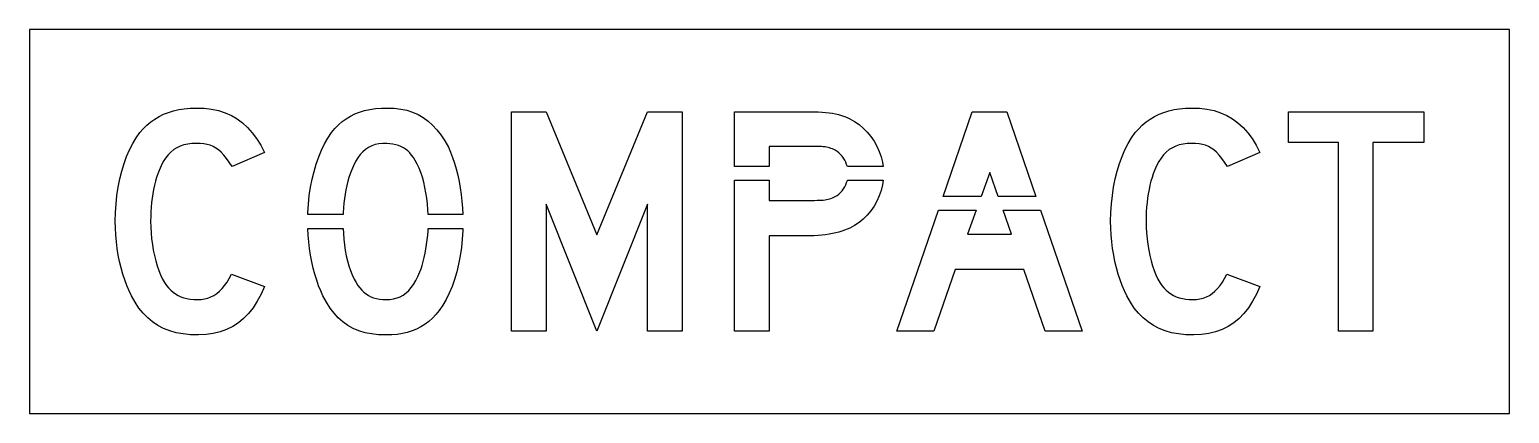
# Model space of a CAD drawing. Extents: x 0 to 54, y 0 to 14.
import ezdxf

# ---------------------------------------------------------------- set-up
doc = ezdxf.new("R2010")
doc.units = 0
doc.layers.add('CUT', color=7, linetype='Continuous')
doc.layers.add('OUTSIDE', color=1, linetype='Continuous')

msp = doc.modelspace()

# ---------------------------------------------------------------- linework, layer by layer
at = {"layer": 'CUT'}
for points in [[(7.8108, 3.4616), (7.6172, 3.3016), (7.4108, 3.1664), (7.1892, 3.056), (6.9532, 2.9704), (6.7036, 2.9088), (6.438, 2.872), (6.158, 2.86), (5.8716, 2.8688), (5.6028, 2.8976), (5.35, 2.9448), (5.1132, 3.0128), (4.8916, 3.1), (4.6844, 3.2072), (4.4908, 3.3352), (4.3116, 3.4832), (4.1444, 3.6528), (3.99, 3.844), (3.8476, 4.0568), (3.7156, 4.2912), (3.6276, 4.4728), (3.5452, 4.6664), (3.47, 4.8704), (3.4012, 5.0848), (3.3388, 5.3072), (3.2844, 5.5368), (3.2372, 5.7736), (3.198, 6.0152), (3.1668, 6.2608), (3.1444, 6.5104), (3.1308, 6.7616), (3.126, 7.0144), (3.1332, 7.3296), (3.154, 7.6432), (3.1876, 7.9528), (3.2348, 8.2568), (3.294, 8.552), (3.3652, 8.8384), (3.4476, 9.1128), (3.542, 9.3744), (3.6476, 9.6192), (3.7628, 9.8472), (3.8892, 10.0552), (4.0244, 10.2424), (4.1484, 10.384), (4.2796, 10.5136), (4.4196, 10.6312), (4.5684, 10.7368), (4.7252, 10.8304), (4.8916, 10.912), (5.066, 10.9816), (5.2492, 11.0384), (5.442, 11.0832), (5.6428, 11.1144), (5.854, 11.1336), (6.074, 11.14), (6.366, 11.1296), (6.6412, 11.0976), (6.898, 11.044), (7.1396, 10.968), (7.3652, 10.8688), (7.5756, 10.7472), (7.7724, 10.6024), (7.9556, 10.4336), (8.126, 10.24), (8.2852, 10.0224), (8.434, 9.78), (8.5716, 9.512), (7.3932, 9.0072), (7.2844, 9.1648), (7.182, 9.3032), (7.0844, 9.4232), (6.9884, 9.5248), (6.8932, 9.6104), (6.7964, 9.6808), (6.6964, 9.7368), (6.5908, 9.7808), (6.4772, 9.812), (6.3548, 9.8336), (6.2212, 9.8456), (6.074, 9.8488), (5.9172, 9.8432), (5.7692, 9.8248), (5.63, 9.7944), (5.4996, 9.7504), (5.3772, 9.6928), (5.2636, 9.6208), (5.1564, 9.5344), (5.0572, 9.4336), (4.9644, 9.316), (4.8788, 9.1832), (4.7996, 9.0336), (4.726, 8.8664), (4.6788, 8.7432), (4.6356, 8.6104), (4.5956, 8.4704), (4.5588, 8.324), (4.5268, 8.1712), (4.498, 8.0144), (4.474, 7.8528), (4.454, 7.688), (4.438, 7.5208), (4.4268, 7.352), (4.4196, 7.1832), (4.4172, 7.0144), (4.422, 6.7968), (4.4332, 6.5808), (4.4532, 6.3672), (4.4796, 6.1576), (4.514, 5.9528), (4.5548, 5.7544), (4.6012, 5.564), (4.6548, 5.3816), (4.714, 5.2104), (4.778, 5.0496), (4.8484, 4.9024), (4.9228, 4.7688), (4.9948, 4.668), (5.0708, 4.5768), (5.1508, 4.4944), (5.2356, 4.4208), (5.326, 4.3568), (5.4212, 4.3016), (5.522, 4.2552), (5.63, 4.2176), (5.7436, 4.188), (5.8652, 4.1672), (5.9932, 4.1552), (6.13, 4.1512), (6.2604, 4.1568), (6.3852, 4.1744), (6.5044, 4.2048), (6.6188, 4.2472), (6.7276, 4.3032), (6.8316, 4.372), (6.9308, 4.4544), (7.026, 4.5504), (7.1164, 4.66), (7.2036, 4.7848), (7.286, 4.9232), (7.3652, 5.0768), (8.5716, 4.628), (8.446, 4.3456), (8.3076, 4.088), (8.1556, 3.8544), (7.99, 3.6456)], [(14.4652, 8.0504), (14.4284, 8.2456), (14.3844, 8.4328), (14.3348, 8.612), (14.2788, 8.7824), (14.2164, 8.9424), (14.1484, 9.0928), (14.074, 9.2312), (14.0092, 9.332), (13.942, 9.4216), (13.8724, 9.5016), (13.798, 9.5728), (13.7204, 9.6344), (13.6388, 9.688), (13.5524, 9.7328), (13.4604, 9.7704), (13.3636, 9.8), (13.2604, 9.8232), (13.1508, 9.8392), (13.0348, 9.8488), (12.8852, 9.8488), (12.7444, 9.8352), (12.6124, 9.8064), (12.4884, 9.7632), (12.3724, 9.7048), (12.2636, 9.6312), (12.1612, 9.5432), (12.066, 9.4392), (11.9772, 9.32), (11.894, 9.1848), (11.8164, 9.0336), (11.7436, 8.8664), (11.6964, 8.7424), (11.6532, 8.6088), (11.6132, 8.4664), (11.5764, 8.3168), (11.5444, 8.1608), (11.5156, 8), (11.4916, 7.8352), (11.4716, 7.6672), (11.4556, 7.4968), (11.4444, 7.3264), (11.4412, 7.251), (10.1494, 7.251), (10.1508, 7.3128), (10.1716, 7.6328), (10.2052, 7.9448), (10.2508, 8.248), (10.3092, 8.5416), (10.3788, 8.8248), (10.4596, 9.096), (10.5516, 9.3544), (10.6532, 9.5992), (10.7644, 9.8296), (10.8852, 10.044), (11.014, 10.2424), (11.1372, 10.3896), (11.2676, 10.5232), (11.4052, 10.6432), (11.5516, 10.7496), (11.7068, 10.8424), (11.87, 10.9232), (12.0436, 10.9904), (12.226, 11.0448), (12.4196, 11.0872), (12.6228, 11.1168), (12.8372, 11.1344), (13.0636, 11.14), (13.3092, 11.1312), (13.5436, 11.1024), (13.7652, 11.0552), (13.9748, 10.9872), (14.174, 10.9), (14.3612, 10.7928), (14.5388, 10.6648), (14.706, 10.5168), (14.8636, 10.3472), (15.0116, 10.156), (15.15, 9.9432), (15.2812, 9.7088), (15.362, 9.5272), (15.4372, 9.3336), (15.506, 9.1296), (15.5684, 8.9152), (15.6244, 8.6928), (15.674, 8.4632), (15.7156, 8.2264), (15.7508, 7.9848), (15.778, 7.7392), (15.798, 7.4896), (15.8094, 7.251), (14.5456, 7.251), (14.5372, 7.4272), (14.5196, 7.6408), (14.4956, 7.8488)], [(18.846, 3), (17.5828, 3), (17.5828, 11), (18.846, 11), (20.6988, 6.5088), (22.5516, 11), (23.814, 11), (23.814, 3), (22.5516, 3), (22.5516, 7.6312), (20.6988, 3), (18.846, 7.6312)], [(29.6484, 9.3784), (29.5932, 9.4416), (29.5324, 9.4992), (29.4684, 9.5512), (29.3996, 9.5968), (29.3452, 9.6232), (29.2932, 9.6456), (29.242, 9.6656), (29.1908, 9.6824), (29.1388, 9.6968), (29.0844, 9.7088), (29.026, 9.7184), (28.9636, 9.7256), (28.8948, 9.7304), (28.8188, 9.7344), (28.7356, 9.736), (28.642, 9.7368), (26.986, 9.7368), (26.986, 9.0054), (25.7228, 9.0054), (25.7228, 11), (28.474, 11), (28.6308, 10.9984), (28.7788, 10.9952), (28.9188, 10.988), (29.0516, 10.9784), (29.178, 10.9648), (29.298, 10.9472), (29.4132, 10.9256), (29.5236, 10.9), (29.63, 10.8696), (29.7332, 10.8344), (29.834, 10.7936), (29.9332, 10.7472), (30.1052, 10.6528), (30.2684, 10.5392), (30.422, 10.408), (30.5652, 10.2616), (30.6964, 10.1016), (30.814, 9.9296), (30.9172, 9.748), (31.0044, 9.5584), (31.074, 9.3616), (31.126, 9.1616), (31.15, 9.0054), (29.8415, 9.0054), (29.8156, 9.0848), (29.7828, 9.1632), (29.7436, 9.2384), (29.6988, 9.3104)], [(35.6596, 11), (36.722, 7.9106), (35.3473, 7.9106), (35.042, 8.7824), (34.7261, 7.9106), (33.3343, 7.9106), (34.3964, 11)], [(44.3132, 3.6456), (44.134, 3.4616), (43.9404, 3.3016), (43.734, 3.1664), (43.5124, 3.056), (43.2764, 2.9704), (43.0268, 2.9088), (42.7612, 2.872), (42.4812, 2.86), (42.1948, 2.8688), (41.926, 2.8976), (41.6732, 2.9448), (41.4364, 3.0128), (41.2148, 3.1), (41.0076, 3.2072), (40.814, 3.3352), (40.6348, 3.4832), (40.4676, 3.6528), (40.3132, 3.844), (40.1708, 4.0568), (40.0388, 4.2912), (39.9508, 4.4728), (39.8684, 4.6664), (39.7932, 4.8704), (39.7244, 5.0848), (39.662, 5.3072), (39.6076, 5.5368), (39.5604, 5.7736), (39.5212, 6.0152), (39.49, 6.2608), (39.4676, 6.5104), (39.454, 6.7616), (39.4492, 7.0144), (39.4564, 7.3296), (39.4772, 7.6432), (39.5108, 7.9528), (39.558, 8.2568), (39.6172, 8.552), (39.6884, 8.8384), (39.7708, 9.1128), (39.8652, 9.3744), (39.9708, 9.6192), (40.086, 9.8472), (40.2124, 10.0552), (40.3476, 10.2424), (40.4716, 10.384), (40.6028, 10.5136), (40.7428, 10.6312), (40.8916, 10.7368), (41.0484, 10.8304), (41.2148, 10.912), (41.3892, 10.9816), (41.5724, 11.0384), (41.7652, 11.0832), (41.966, 11.1144), (42.1772, 11.1336), (42.3972, 11.14), (42.6892, 11.1296), (42.9644, 11.0976), (43.2212, 11.044), (43.4628, 10.968), (43.6884, 10.8688), (43.8988, 10.7472), (44.0956, 10.6024), (44.2788, 10.4336), (44.4492, 10.24), (44.6084, 10.0224), (44.7572, 9.78), (44.8948, 9.512), (43.7164, 9.0072), (43.6076, 9.1648), (43.5052, 9.3032), (43.4076, 9.4232), (43.3116, 9.5248), (43.2164, 9.6104), (43.1196, 9.6808), (43.0196, 9.7368), (42.914, 9.7808), (42.8004, 9.812), (42.678, 9.8336), (42.5444, 9.8456), (42.3972, 9.8488), (42.2404, 9.8432), (42.0924, 9.8248), (41.9532, 9.7944), (41.8228, 9.7504), (41.7004, 9.6928), (41.5868, 9.6208), (41.4796, 9.5344), (41.3804, 9.4336), (41.2876, 9.316), (41.202, 9.1832), (41.1228, 9.0336), (41.0492, 8.8664), (41.002, 8.7432), (40.9588, 8.6104), (40.9188, 8.4704), (40.882, 8.324), (40.85, 8.1712), (40.8212, 8.0144), (40.7972, 7.8528), (40.7772, 7.688), (40.7612, 7.5208), (40.75, 7.352), (40.7428, 7.1832), (40.7404, 7.0144), (40.7452, 6.7968), (40.7564, 6.5808), (40.7764, 6.3672), (40.8028, 6.1576), (40.8372, 5.9528), (40.878, 5.7544), (40.9244, 5.564), (40.978, 5.3816), (41.0372, 5.2104), (41.1012, 5.0496), (41.1716, 4.9024), (41.246, 4.7688), (41.318, 4.668), (41.394, 4.5768), (41.474, 4.4944), (41.5588, 4.4208), (41.6492, 4.3568), (41.7444, 4.3016), (41.8452, 4.2552), (41.9532, 4.2176), (42.0668, 4.188), (42.1884, 4.1672), (42.3164, 4.1552), (42.4532, 4.1512), (42.5836, 4.1568), (42.7084, 4.1744), (42.8276, 4.2048), (42.942, 4.2472), (43.0508, 4.3032), (43.1548, 4.372), (43.254, 4.4544), (43.3492, 4.5504), (43.4396, 4.66), (43.5268, 4.7848), (43.6092, 4.9232), (43.6884, 5.0768), (44.8948, 4.628), (44.7692, 4.3456), (44.6308, 4.088), (44.4788, 3.8544)], [(47.758, 9.8768), (45.934, 9.8768), (45.934, 11), (50.874, 11), (50.874, 9.8768), (49.0212, 9.8768), (49.0212, 3), (47.758, 3)], [(30.6964, 7.3864), (30.5652, 7.228), (30.422, 7.0848), (30.2684, 6.9576), (30.1052, 6.8496), (29.9332, 6.7616), (29.8396, 6.7208), (29.7412, 6.6824), (29.638, 6.6464), (29.53, 6.6136), (29.4164, 6.584), (29.298, 6.5576), (29.1748, 6.5352), (29.0452, 6.516), (28.9108, 6.5008), (28.7708, 6.4896), (28.6252, 6.4832), (28.474, 6.4808), (26.986, 6.4808), (26.986, 3), (25.7228, 3), (25.7228, 8.5034), (26.986, 8.5034), (26.986, 7.772), (28.642, 7.772), (28.7356, 7.7728), (28.8188, 7.7744), (28.8948, 7.7784), (28.9636, 7.7832), (29.026, 7.7904), (29.0844, 7.8), (29.1388, 7.812), (29.1908, 7.8256), (29.242, 7.8432), (29.2932, 7.8632), (29.3452, 7.8856), (29.3996, 7.912), (29.4684, 7.952), (29.5324, 8), (29.5932, 8.056), (29.6484, 8.1184), (29.6988, 8.1864), (29.7436, 8.26), (29.7828, 8.3368), (29.8156, 8.4176), (29.842, 8.5008), (29.8426, 8.5034), (31.1511, 8.5034), (31.126, 8.336), (31.074, 8.1312), (31.0044, 7.932), (30.9172, 7.74), (30.814, 7.5576)], [(34.5443, 7.4086), (34.2284, 6.5368), (35.8284, 6.5368), (35.5231, 7.4086), (36.8947, 7.4086), (38.4108, 3), (37.0636, 3), (36.2772, 5.2456), (33.7788, 5.2456), (32.9932, 3), (31.646, 3), (33.1617, 7.4086)], [(15.51, 4.8872), (15.4188, 4.6256), (15.3164, 4.3808), (15.2036, 4.1528), (15.0788, 3.9448), (14.9436, 3.7576), (14.8276, 3.6104), (14.7028, 3.4768), (14.57, 3.3568), (14.4292, 3.2504), (14.2804, 3.1576), (14.1228, 3.0768), (13.9572, 3.0096), (13.7836, 2.9552), (13.602, 2.9128), (13.4116, 2.8832), (13.2132, 2.8656), (13.0068, 2.86), (12.7348, 2.8688), (12.4796, 2.8976), (12.2412, 2.9448), (12.0172, 3.0128), (11.8084, 3.1), (11.614, 3.2072), (11.4332, 3.3352), (11.2644, 3.4832), (11.1084, 3.6528), (10.9636, 3.844), (10.8292, 4.0568), (10.7052, 4.2912), (10.6236, 4.4672), (10.5468, 4.6584), (10.4756, 4.8624), (10.41, 5.0768), (10.3508, 5.3016), (10.298, 5.5336), (10.2532, 5.7712), (10.2148, 6.0128), (10.1844, 6.2568), (10.162, 6.5016), (10.1484, 6.7456), (10.1483, 6.749), (11.4401, 6.749), (11.4492, 6.564), (11.466, 6.3552), (11.49, 6.1488), (11.5212, 5.9472), (11.558, 5.7512), (11.6012, 5.5616), (11.6516, 5.3808), (11.7076, 5.2096), (11.77, 5.0496), (11.838, 4.9024), (11.9124, 4.7688), (11.9772, 4.668), (12.046, 4.5768), (12.1188, 4.4944), (12.1964, 4.4208), (12.278, 4.3568), (12.3652, 4.3016), (12.4572, 4.2552), (12.5548, 4.2176), (12.6588, 4.188), (12.7684, 4.1672), (12.8844, 4.1552), (13.0068, 4.1512), (13.15, 4.1576), (13.2836, 4.1768), (13.4092, 4.2104), (13.5268, 4.2568), (13.6372, 4.3176), (13.7404, 4.3928), (13.8372, 4.4824), (13.9284, 4.5872), (14.014, 4.7072), (14.094, 4.8432), (14.17, 4.9944), (14.242, 5.1616), (14.2836, 5.2736), (14.3236, 5.4), (14.3612, 5.5376), (14.3972, 5.684), (14.43, 5.8392), (14.4596, 6), (14.486, 6.1648), (14.5084, 6.332), (14.5268, 6.4992), (14.5396, 6.6656), (14.5441, 6.749), (15.8092, 6.749), (15.8076, 6.6704), (15.7884, 6.3568), (15.7572, 6.0472), (15.7132, 5.7432), (15.6572, 5.448), (15.5892, 5.1616)]]:
    msp.add_lwpolyline(points, close=True, dxfattribs=at)
at = {"layer": 'OUTSIDE'}
msp.add_lwpolyline([(0, 0), (54, 0), (54, 14), (0, 14)], close=True, dxfattribs=at)

doc.saveas('drawing.dxf')
